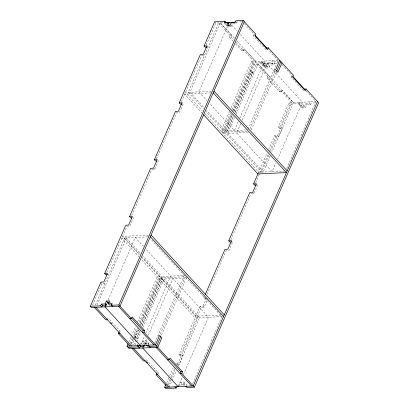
<?xml version="1.0" encoding="UTF-8"?>
<svg xmlns="http://www.w3.org/2000/svg" width="409" height="409" viewBox="0 0 409 409"><rect width="100%" height="100%" fill="white"/><g stroke="black" fill="none" stroke-linecap="round" stroke-linejoin="round"><path stroke-width="0.31" stroke-dasharray="2.04 1.53" d="M92.506 305.216L102.066 283.335L104.934 283.202L103.804 281.965M106.81 272.471L126.923 226.443L129.791 226.305L133.518 217.772L132.388 216.535M131.667 215.579L151.78 169.546L154.648 169.408L158.375 160.875L156.657 160.957M156.274 159.265L176.637 112.654L179.505 112.516L183.232 103.983L182.102 102.746M181.381 101.785L201.494 55.757L204.362 55.619L203.605 54.796M206.228 44.918L215.783 23.042L223.672 22.669M95.389 305.048L124.694 237.966L139.766 254.398M97.005 304.971L126.315 237.89M234.377 38.201L220.272 22.827L189.945 92.24L204.152 107.731M108.012 299.879L135.282 237.465L143.401 246.315M227.455 26.483L198.912 91.815L207.036 100.665M227.874 26.922L231.1 26.769L232.343 23.926L236.111 23.748L236.857 22.04M229.357 37.091L230.098 35.384L231.714 35.307L230.967 37.014L229.357 37.091L233.13 41.202M235.645 43.947L241.934 50.803L242.68 49.095L244.291 49.019L255.737 61.493L233.8 111.703M241.934 50.803L243.544 50.726L244.291 49.019M265.962 49.658L253.386 35.946L254.127 34.238M128.753 342.098L131.049 336.847M131.304 336.264L135.635 326.351M137.675 321.684L157.296 276.77L160.164 276.632L139.576 323.764M229.592 111.289L220.932 131.12L223.8 130.982L231.172 114.111M231.121 107.787L251.254 61.708L278.524 60.409M129.888 343.335L132.179 338.085M132.434 337.502L136.764 327.583M139.06 322.333L158.426 278.002L161.294 277.869L140.706 324.997M230.471 113.104L222.061 132.352L224.93 132.214L232.557 114.76M232 109.607L252.389 62.94L262.696 62.449L261.949 64.157L265.717 63.978L264.475 66.82L267.701 66.667L268.943 63.824L272.711 63.646L273.457 61.938L278.417 61.703M130.814 343.816L133.007 338.795M133.983 336.561L135.594 336.484L137.859 338.954L136.248 339.03L133.983 336.561L137.542 328.417M232.695 110.619L254.122 61.57L242.68 49.095M131.274 343.984L133.314 339.317M133.569 338.734L137.899 328.821M140.195 323.57L159.561 279.24L162.429 279.102L141.836 326.229M231.601 114.341L223.191 133.59L226.065 133.452L233.432 116.575M233.13 110.839L253.519 64.177L277.691 63.022M131.458 345.968L134.622 338.718M134.863 338.161L138.646 329.506M140.635 324.971L161.785 276.556M232.297 115.159L225.41 130.906L247.834 129.837M138.671 329.654L135.113 337.798L136.729 337.722L139.781 330.738M234.081 111.268L251.111 72.286L252.726 72.209L235.185 112.357M141.811 326.085L162.91 277.793L185.323 276.724L159.904 334.905M233.406 116.432L226.545 132.138L247.092 131.161M133.564 345.165L135.757 340.145M136.248 339.03L139.806 330.886M235.211 112.506L256.387 64.039L267.834 76.514L269.449 76.437L268.703 78.145L267.087 78.221L267.834 76.514M135.18 345.089L136.396 342.302M136.524 342.021L141.11 331.52M142.894 327.44L164.05 279.025L186.463 277.956L161.289 335.559M234.561 117.623L227.675 133.375L249.47 132.337M236.09 114.126L258.007 63.962L293.473 102.628L271.811 152.209M137.531 345.124L138.027 343.984M260.819 62.925L261.566 61.217L263.831 63.686L263.084 65.394L260.819 62.925L264.587 62.746L266.847 65.21L265.605 68.058L263.34 65.588L264.587 62.746M140.425 345.544L144.5 336.208M145.778 333.294L170.747 276.131L146.391 249.577M238.207 121.729L234.383 130.481L209.597 103.462M239.735 118.232L264.71 61.069L239.925 34.049M139.909 343.892L141.79 343.805L143.038 340.958L146.264 340.804L148.528 343.274L147.531 345.549M143.176 344.47L144.167 342.195L147.393 342.042L146.402 344.317M144.219 344.511L146.765 338.678M148.293 335.175L173.012 278.595L208.483 317.261L183.508 374.424M240.722 123.615L236.647 132.945L272.118 171.611L275.937 162.864M242.251 120.113L266.97 63.533L302.44 102.199L277.721 158.779M145.773 344.475L145.021 343.652L146.264 340.804M263.34 65.588L266.571 65.435L267.813 62.592L271.576 62.413L273.841 64.878L274.587 63.17L272.322 60.706L271.576 62.413M144.801 344.567L145.297 343.427L148.528 343.274M265.605 68.058L268.836 67.904L270.078 65.057L273.841 64.878M148.043 345.181L148.784 343.473L145.021 343.652M154.842 342.67L184.198 275.487L161.78 276.556M248.079 129.254L278.156 60.425L268.33 49.714M249.976 128.743L275.139 71.14L276.755 71.064M251.106 129.98L276.346 72.229M267.087 78.221L279.664 91.933L280.41 90.225L282.026 90.149L293.468 102.628M157.741 374.624L158.487 372.916L145.911 359.209M279.664 91.933L281.28 91.856L282.026 90.149M303.693 90.788L291.116 77.076L291.862 75.374M166.714 382.712L169.479 376.377M169.735 375.799L173.252 367.742M176.974 364.342L179.27 364.235L182.997 355.697L180.129 355.835L178.994 354.603L200.124 306.239L202.992 306.106L204.127 307.338L207.854 298.805M258.401 172.849L267.057 153.038M268.585 149.541L274.695 135.558L277.563 135.42L278.693 136.652L282.425 128.119L281.29 126.887L278.422 127.02L288.989 102.843L316.259 101.544M167.598 384.521L169.858 379.337M170.865 377.037L174.638 368.402M180.129 355.835L201.254 307.476L204.127 307.338M205.001 297.65L203.851 297.706L204.986 298.938L205.492 297.778M207.02 294.281L226.111 250.579L228.984 250.441L232.711 241.908L231.954 241.085M230.86 239.715L250.968 193.687L253.841 193.549L257.568 185.016L256.433 183.779M255.717 182.818L268.442 153.687M269.715 150.773L275.824 136.79L278.693 136.652M278.422 127.02L279.557 128.257L290.119 104.075L300.431 103.584L299.685 105.292L298.55 104.055L299.296 102.352L300.431 103.584M168.59 384.849L175.471 369.097M177.511 364.429L197.895 317.767L142.782 257.685M202.992 306.106L206.473 298.141M268.923 155.2L261.53 172.117L205.983 111.565M270.451 151.703L291.857 102.705L280.41 90.225M169.188 387.103L171.739 381.27M171.99 380.687L176.325 370.769M178.36 366.106L199.515 317.691L142.981 256.06M270.032 156.289L263.145 172.041L206.617 110.41M178.155 386.674L182.235 377.343M178.268 384.997L179.525 384.941L180.768 382.093L183.994 381.94L185.129 383.172L184.132 385.452M301.075 106.723L302.317 103.876L303.447 105.113L302.205 107.956L301.075 106.723L304.301 106.57L305.436 107.802L306.678 104.96L310.441 104.781L311.188 103.073L316.152 102.838M185.129 383.172L181.898 383.33L180.655 386.173L179.525 384.941M183.508 385.605L182.751 384.787L183.994 381.94M304.301 106.57L305.543 103.722L309.311 103.543L310.441 104.781M186.023 385.743L186.519 384.603L187.271 385.426M309.311 103.543L310.058 101.836L311.188 103.073M192.619 383.703L221.929 316.622L150.44 238.687M286.576 168.641L315.891 101.56L306.06 90.844M235.962 22.081L242.077 21.789M226.606 24.197L225.349 24.259L224.219 23.022M253.386 35.946L254.459 35.895M263.084 65.394L266.847 65.21M275.083 69.857L274.01 69.908L276.274 72.378M291.116 77.076L292.732 76.999M211.438 91.217L185.461 92.454L202.256 110.762M210.691 92.925L184.715 94.162L201.939 112.935M298.55 104.055L302.317 103.876M299.685 105.292L303.447 105.113M302.205 107.956L305.436 107.802M279.557 128.257L282.425 128.119M284.955 171.003L258.662 172.255L204.837 113.579M148.549 235.16L122.572 236.397L139.367 254.705M147.802 236.867L121.826 238.104L139.05 256.883M109.719 302.19L110.793 302.139M204.986 298.938L206.131 298.887M106.56 318.151L108.175 318.074L120.752 331.786L119.142 331.863M221.116 314.991L195.773 316.198L141.949 257.522M222.271 316.607L195.027 317.905L141.637 259.7M178.994 354.603L181.867 354.465L182.997 355.697M175.839 363.11L178.135 362.998L179.27 364.235M156.872 372.998L158.487 372.916M182.751 384.787L186.519 384.603M244.377 23.61L254.654 34.806M282.113 64.745L292.384 75.936M231.213 22.689L232.343 23.926M267.813 62.592L270.078 65.057M305.543 103.722L306.678 104.96M231.806 25.194L237.358 31.253M229.97 25.537L231.1 26.769M266.571 65.435L268.836 67.904M236.939 40.997L255.743 61.493M220.267 22.827L231.714 35.307M258.002 63.962L269.449 76.437M230.098 35.384L218.657 22.904L188.329 92.316L203.401 108.748M230.967 37.014L233.483 39.755M235.998 42.495L243.544 50.726M268.703 78.145L281.28 91.856M214.653 21.81L215.783 23.042M251.254 61.708L253.519 64.177M288.989 102.843L290.119 104.075M206.959 45.854L208.089 47.086M274.695 135.558L275.824 136.79M252.706 192.312L253.841 193.549M153.891 168.585L154.648 169.408M200.124 306.239L201.254 307.476M126.309 237.89L140.517 253.381M158.012 335.421L159.142 336.653M100.936 282.103L102.066 283.335M143.038 340.958L145.297 343.427M180.768 382.093L181.898 383.33M141.79 343.805L142.547 344.629M251.596 70.977L249.981 71.054L252.246 73.523L253.856 73.446L251.596 70.977"/><path stroke-width="0.61" d="M228.37 25.787L229.117 24.08L227.987 22.843L226.739 25.69L229.97 25.537L231.213 22.689L234.976 22.51L235.722 20.803L243.166 20.45L244.296 21.682L120.011 306.157L91.504 307.517L90.369 306.285L100.936 282.103L103.804 281.965L107.531 273.432L104.663 273.57L125.793 225.206L128.661 225.073L132.388 216.535L129.52 216.673L150.645 168.314L153.518 168.176L157.245 159.643L154.377 159.776L175.502 111.417L178.375 111.279L182.102 102.746L179.234 102.884L200.359 54.525L203.232 54.387L206.959 45.854L204.091 45.987L214.653 21.81L224.965 21.319L226.095 22.551M90.369 306.285L100.68 305.794L101.427 304.086L105.19 303.907L106.325 305.14L107.567 302.297L109.183 302.22M224.965 21.319L224.219 23.022L227.987 22.843M106.325 305.14L102.557 305.319L101.81 307.026L100.68 305.794M105.19 303.907L106.437 301.06L109.663 300.906L108.421 303.754L109.551 304.986L112.061 304.863M105.977 304.541L104.955 306.878L140.425 345.544M228.473 24.151L229.239 22.403M112.572 306.515L111.437 305.278L112.184 303.57L108.421 303.754M111.437 305.278L118.881 304.925L243.166 20.45M129.837 346.045L118.395 333.57L119.142 331.863M129.847 318.713L131.458 318.637L132.204 316.929L144.781 330.641L144.034 332.348L142.424 332.425L143.17 330.717L144.781 330.641M126.969 346.183L155.481 344.823L159.622 335.344L161.887 337.808L157.746 347.292L129.234 348.652L126.969 346.183L127.991 343.851M185.773 386.311L186.903 387.548L194.347 387.19L318.631 102.715L306.055 89.004L305.308 90.711L292.732 76.999L293.473 75.297L268.319 47.873L267.573 49.581L254.996 35.869L255.743 34.162L244.296 21.682M144.556 345.135L144.055 346.275L140.292 346.454L139.546 348.161L137.281 345.692M143.707 345.677L142.69 348.008L178.155 386.674M279.766 60.348L275.625 69.832L277.885 72.301L282.031 62.817M160.757 336.576L156.616 346.06L149.173 346.413M276.755 71.064L280.896 61.585M167.572 387.18L156.126 374.7L156.872 372.998M167.578 359.848L169.193 359.772L169.939 358.064L182.516 371.776L181.77 373.478L180.154 373.555L180.901 371.853L182.516 371.776M176.642 386.919L176.146 388.059L165.834 388.55L164.704 387.318L165.962 384.44M205.124 294.792L224.981 249.347L227.849 249.209L231.576 240.676L228.708 240.814L249.838 192.45L252.706 192.312L256.433 183.779L253.565 183.917L258.145 173.431M317.496 101.483L193.217 385.958L164.704 387.318M225.656 22.572L235.354 22.112M206.944 47.142L205.221 47.224L204.091 45.987M266.709 47.95L268.319 47.873M304.439 89.085L306.055 89.004M182.087 104.034L180.364 104.116L179.234 102.884M156.657 160.957L155.507 161.013L154.377 159.776M256.417 185.067L254.7 185.149L253.565 183.917M131.8 217.854L130.65 217.905L129.52 216.673M231.56 241.964L229.843 242.046L228.708 240.814M107.516 274.72L105.793 274.802L104.663 273.57M107.429 319.782L105.819 319.858L94.372 307.379M118.395 333.57L120.006 333.493M149.167 346.029L147.286 346.121L146.151 344.884M128.104 347.415L138.411 346.924L139.157 345.216L140.292 346.454M145.164 360.912L143.549 360.989L132.102 348.514M156.126 374.7L157.741 374.624M255.083 35.271L267.046 48.313M292.813 76.406L304.777 89.448M213.973 91.095L287.174 170.896M213.227 92.802L286.428 172.603L257.915 173.958L203.662 114.817M151.085 235.042L224.285 314.838M150.338 236.745L223.539 316.546M131.427 317.921L143.17 330.717M169.162 359.056L180.901 371.853M118.881 304.925L131.458 318.637M144.034 332.348L169.193 359.772M181.77 373.478L194.347 387.19M118.4 306.234L153.871 344.899M156.131 347.369L191.606 386.035M148.043 345.181L150.302 347.645M106.437 301.06L107.567 302.297M143.303 345.452L144.055 346.275M101.427 304.086L102.557 305.319M175.011 386.827L176.146 388.059M110.752 322.721L111.591 323.637M146.391 361.571L147.649 362.941M95.982 307.302L131.458 345.968M133.717 348.437L169.193 387.103"/></g></svg>
